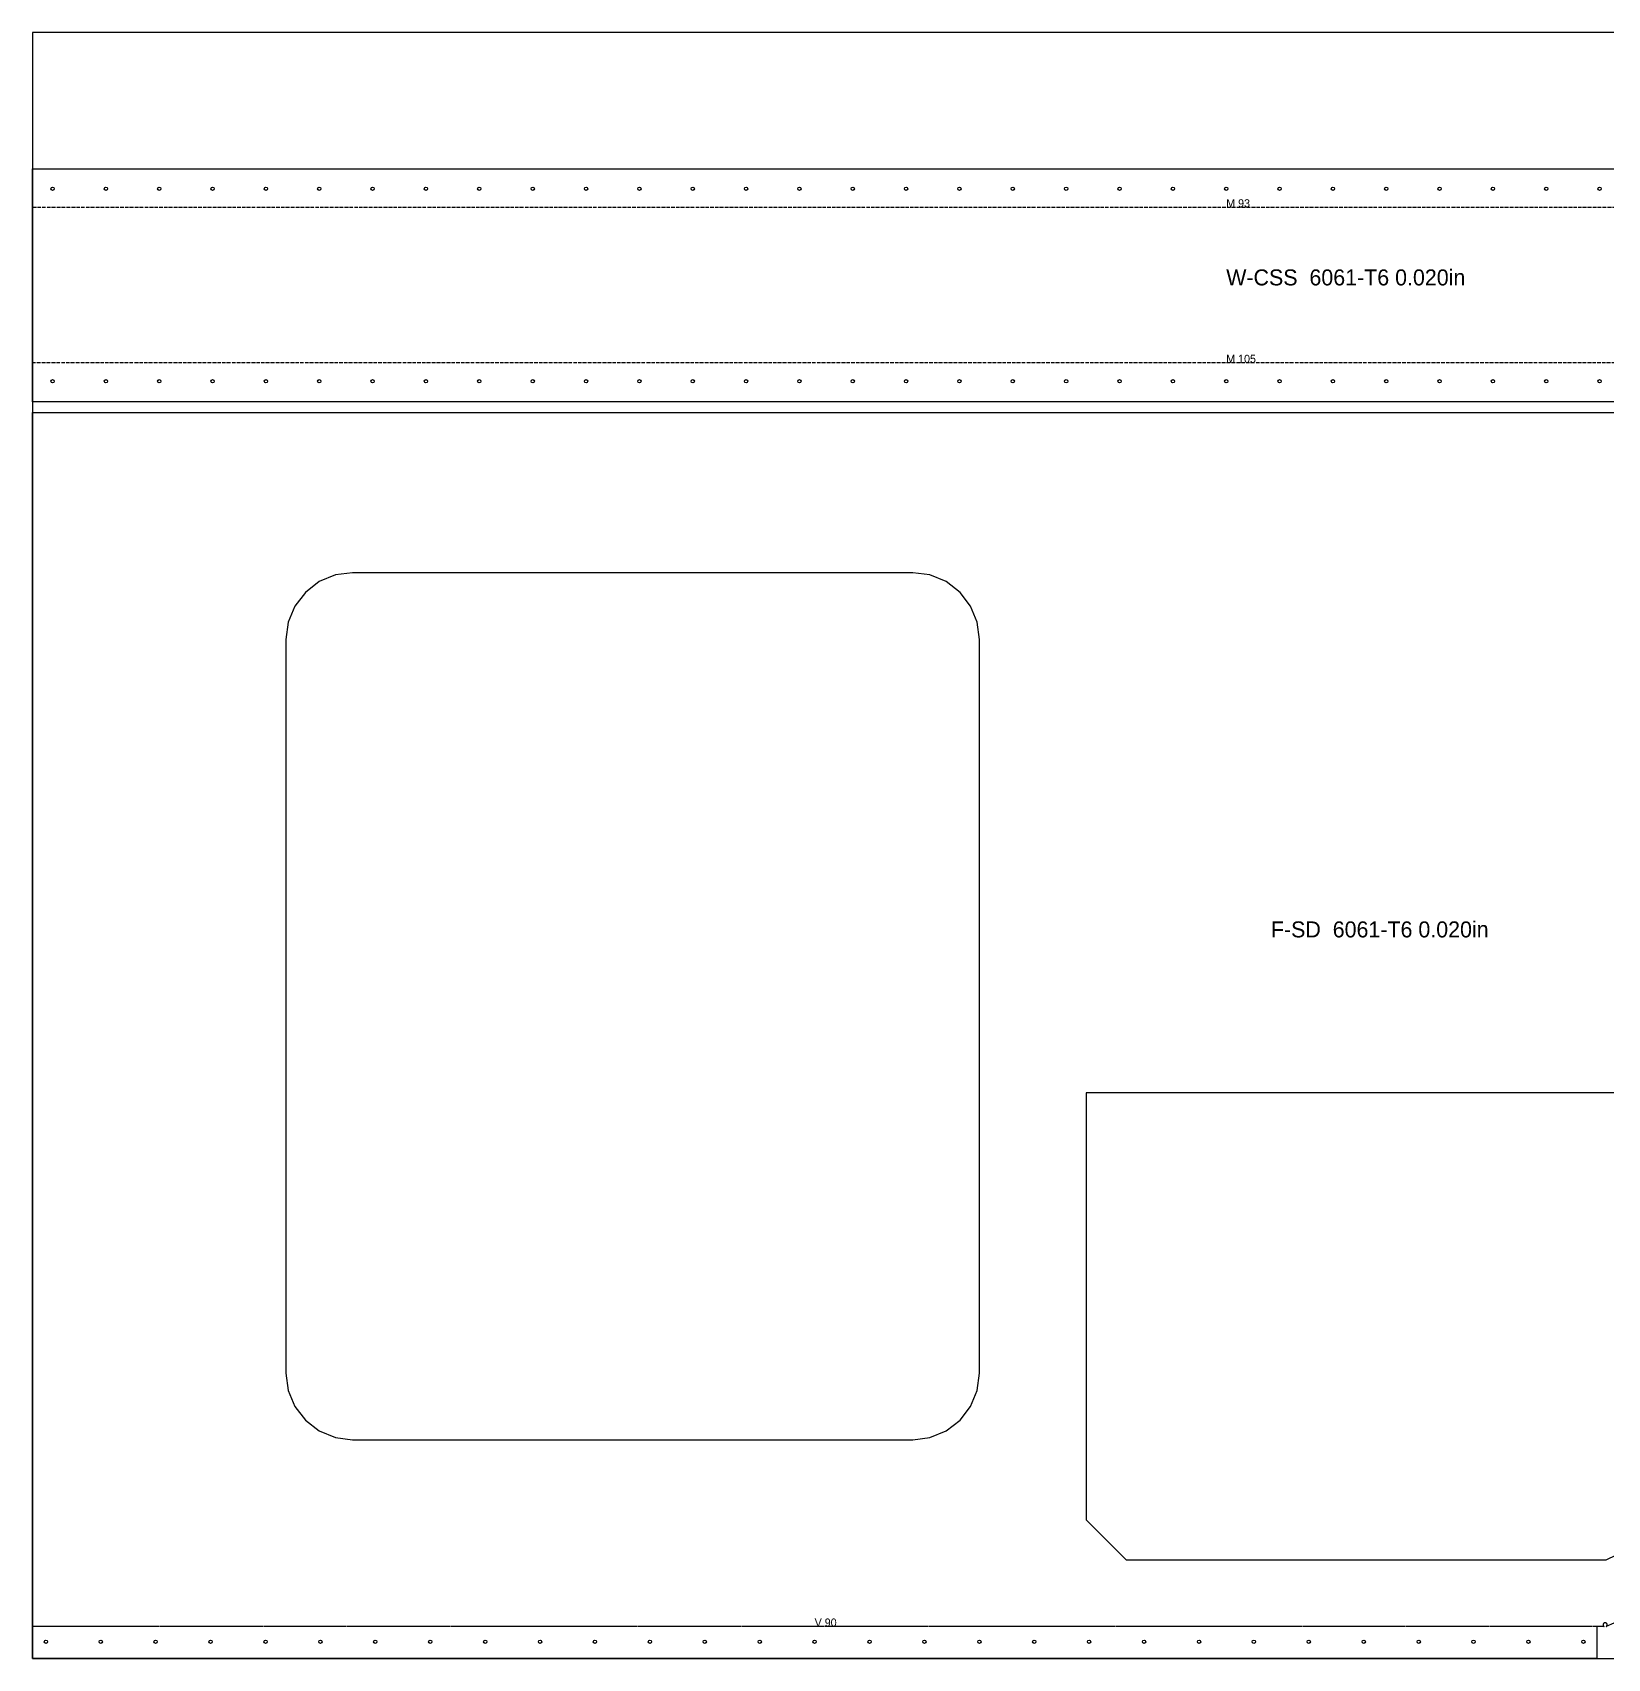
# Model space of a CAD drawing. Header units: millimetres. Extents: x 0 to 2478, y 0 to 1219.
# Drawn here: x 0 to 1181, y 0 to 1219 of the extents above; entities that cross this region are included whole.
import ezdxf

# ---------------------------------------------------------------- set-up
doc = ezdxf.new("R2010")
doc.units = ezdxf.units.MM
doc.linetypes.add('DASHDOT', pattern=[3.556, 2.54, -0.508, 0, -0.508])
doc.linetypes.add('DASHED', pattern=[1.524, 1.27, -0.254])
for name, color, linetype in [('CUT', 7, 'CONTINUOUS'), ('ETCH', 8, 'CONTINUOUS'), ('HOLE', 6, 'CONTINUOUS'), ('MOUNTAIN', 5, 'DASHDOT'), ('VALLEY', 1, 'DASHED')]:
    doc.layers.add(name, color=color, linetype=linetype)

msp = doc.modelspace()

# ---------------------------------------------------------------- linework, layer by layer
at = {"layer": 'CUT'}
for points in [[(1790, 1116.9), (1790, 942), (0, 942), (0, 1116.9), (1790, 1116.9)], [(204.6, 799.3), (196.7, 789), (191.7, 776.9), (190, 764), (190, 214), (191.7, 201), (196.7, 189), (204.6, 178.6), (215, 170.7), (227.1, 165.7), (240, 164), (660, 164), (672.9, 165.7), (685, 170.7), (695.4, 178.6), (703.3, 189), (708.3, 201), (710, 214), (710, 764), (708.3, 776.9), (703.3, 789), (695.4, 799.3), (685, 807.3), (672.9, 812.3), (660, 814), (240, 814), (227.1, 812.3), (215, 807.3), (204.6, 799.3)], [(790, 104), (820, 74), (1180, 74), (1570, 263), (1570, 424), (790, 424), (790, 104)]]:
    msp.add_lwpolyline(points, close=True, dxfattribs=at)
msp.add_lwpolyline([(1185.5, 26.6), (1180, 24), (1179.8, 24), (1179.8, 24), (1180, 24), (1180.1, 24.1), (1180.2, 24.2), (1180.3, 24.3), (1180.4, 24.5), (1180.4, 24.6), (1180.5, 24.7), (1180.6, 24.9), (1180.6, 25), (1180.6, 25.1), (1180.6, 25.3), (1180.6, 25.4), (1180.6, 25.6), (1180.6, 25.7), (1180.5, 25.9), (1180.4, 26), (1180.4, 26.1), (1180.3, 26.2), (1180.2, 26.4), (1180.1, 26.5), (1180, 26.5), (1179.8, 26.6), (1179.7, 26.7), (1179.6, 26.7), (1179.4, 26.8), (1179.3, 26.8), (1179.1, 26.8), (1179, 26.8), (1178.8, 26.8), (1178.7, 26.7), (1178.5, 26.7), (1178.4, 26.6), (1178.3, 26.5), (1178.2, 26.5), (1178.1, 26.4), (1178, 26.2), (1177.9, 26.1), (1177.8, 26), (1177.7, 25.9), (1177.7, 25.7), (1177.7, 25.6), (1177.6, 25.4), (1177.6, 25.3), (1177.6, 25.1), (1177.7, 25), (1177.7, 24.9), (1177.7, 24.7), (1177.8, 24.6), (1177.9, 24.5), (1178, 24.3), (1178.1, 24.2), (1178.2, 24.1), (1178.3, 24), (1178.4, 24), (1178.4, 24), (1172.8, 24), (1172.8, 0), (0, 0), (0, 934), (1800, 934)], dxfattribs=at)
at = {"layer": 'ETCH'}
msp.add_lwpolyline([(0, 0), (2438, 0), (2438, 1219), (0, 1219)], close=True, dxfattribs=at)
at = {"layer": 'HOLE'}
for centre in [(15, 1101.9), (55, 1101.9), (95, 1101.9), (135, 1101.9), (175, 1101.9), (215, 1101.9), (255, 1101.9), (295, 1101.9), (335, 1101.9), (375, 1101.9), (415, 1101.9), (455, 1101.9), (495, 1101.9), (535, 1101.9), (575, 1101.9), (615, 1101.9), (655, 1101.9), (695, 1101.9), (735, 1101.9), (775, 1101.9), (815, 1101.9), (855, 1101.9), (895, 1101.9), (935, 1101.9), (975, 1101.9), (1015, 1101.9), (1055, 1101.9), (1095, 1101.9), (1135, 1101.9), (1175, 1101.9), (15, 957.5), (55, 957.5), (95, 957.5), (135, 957.5), (175, 957.5), (215, 957.5), (255, 957.5), (295, 957.5), (335, 957.5), (375, 957.5), (415, 957.5), (455, 957.5), (495, 957.5), (535, 957.5), (575, 957.5), (615, 957.5), (655, 957.5), (695, 957.5), (735, 957.5), (775, 957.5), (815, 957.5), (855, 957.5), (895, 957.5), (935, 957.5), (975, 957.5), (1015, 957.5), (1055, 957.5), (1095, 957.5), (1135, 957.5), (1175, 957.5), (10, 12.5), (51.2, 12.5), (92.3, 12.5), (133.5, 12.5), (174.7, 12.5), (215.9, 12.5), (257, 12.5), (298.2, 12.5), (339.4, 12.5), (380.5, 12.5), (421.7, 12.5), (462.9, 12.5), (504, 12.5), (545.2, 12.5), (586.4, 12.5), (627.6, 12.5), (668.7, 12.5), (709.9, 12.5), (751.1, 12.5), (792.2, 12.5), (833.4, 12.5), (874.6, 12.5), (915.7, 12.5), (956.9, 12.5), (998.1, 12.5), (1039.3, 12.5), (1080.4, 12.5), (1121.6, 12.5), (1162.8, 12.5)]:
    msp.add_circle(centre, 1.25, dxfattribs=at)
at = {"layer": 'MOUNTAIN'}
for p, q in [((0, 1088), (1790, 1088)), ((1790, 971.4), (0, 971.4))]:
    msp.add_line(p, q, dxfattribs=at)
at = {"layer": 'VALLEY'}
msp.add_line((1172.8, 24), (0, 24), dxfattribs=at)

# ---------------------------------------------------------------- texts
at = {"layer": 'ETCH'}
for s, height, p in [('M 93', 6, (895, 1088)), ('W-CSS  6061-T6 0.020in', 12, (895, 1029.4)), ('M 105', 6, (895, 971.4)), ('F-SD  6061-T6 0.020in', 12, (928.5, 540.6)), ('V 90', 6, (586.4, 24))]:
    msp.add_text(s, height=height, dxfattribs=at).set_placement(p)

doc.saveas('drawing.dxf')
